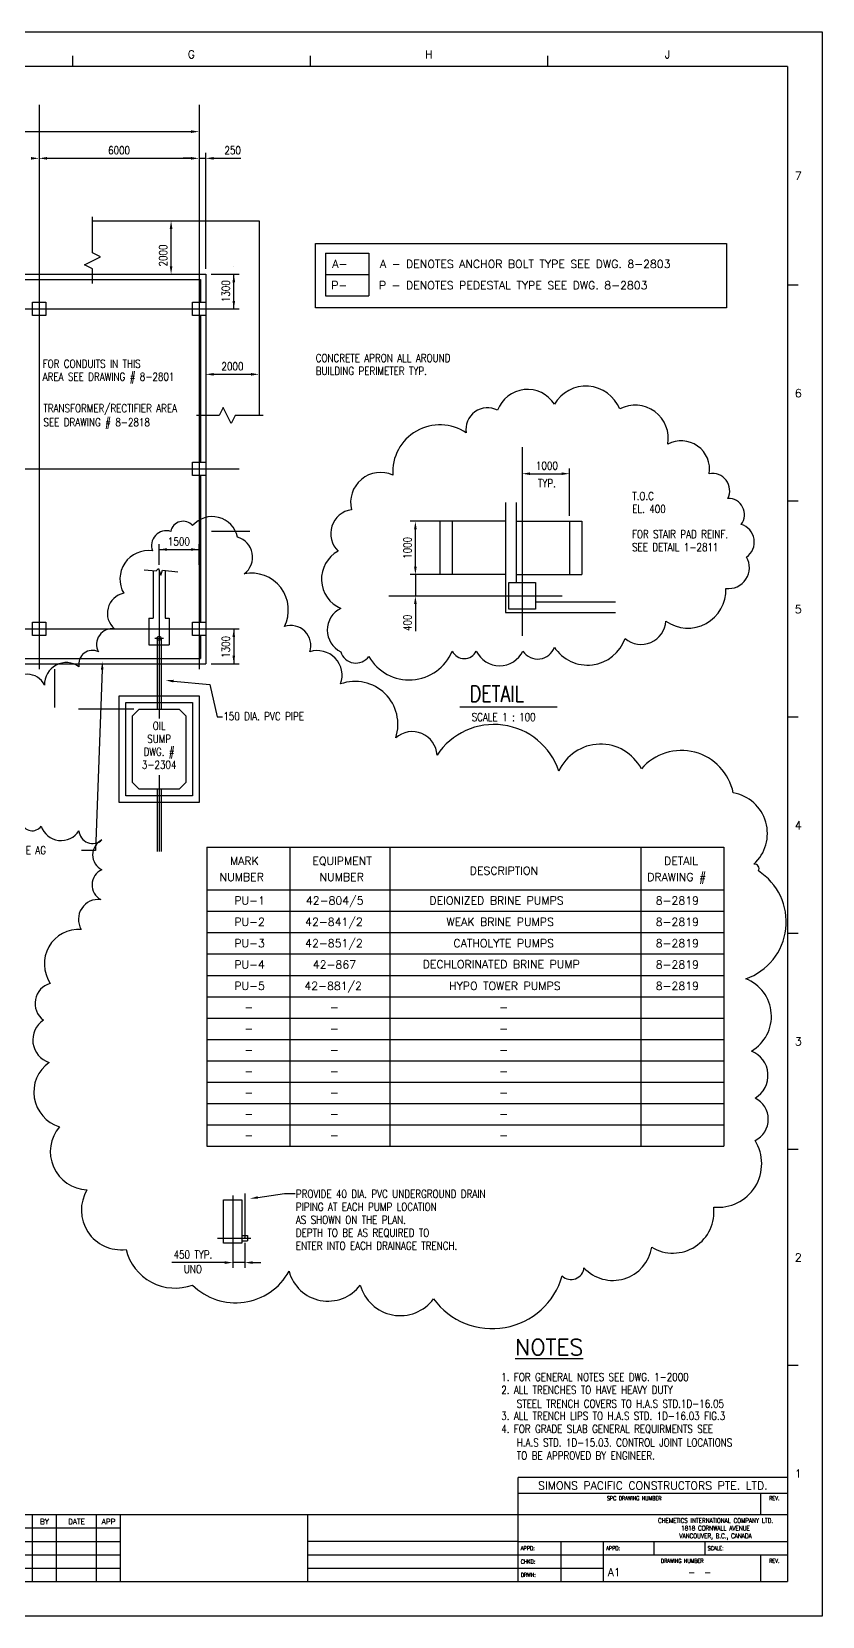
# Model space of a CAD drawing. Extents: x 0 to 84100, y 0 to 59400.
# Drawn here: x 54469 to 84100, y 0 to 59400 of the extents above; entities that cross this region are included whole.
import ezdxf
from ezdxf.enums import TextEntityAlignment as Align

# ---------------------------------------------------------------- set-up
doc = ezdxf.new("R2010")
doc.units = 0
doc.header["$LTSCALE"] = 2500
for name, pattern in [('CENTER2', [0]), ('HIDDEN', [0]), ('HIDDEN2', [0])]:
    doc.linetypes.add(name, pattern=pattern)
for name, color, linetype in [('BORDER', 7, 'CONTINUOUS'), ('CLINE', 7, 'CENTER2'), ('CONC', 2, 'CONTINUOUS'), ('CUTLINE', 7, 'CONTINUOUS'), ('DIM', 6, 'CONTINUOUS'), ('GRID', 7, 'CENTER2'), ('PVC', 3, 'HIDDEN2'), ('STREAMS', 7, 'CONTINUOUS'), ('TEXT', 7, 'CONTINUOUS'), ('TEXTL', 2, 'CONTINUOUS'), ('TEXTM', 1, 'CONTINUOUS')]:
    doc.layers.add(name, color=color, linetype=linetype)
doc.styles.get("Standard").update_dxf_attribs({"font": 'romans', "width": 0.8})

msp = doc.modelspace()

# ---------------------------------------------------------------- linework, layer by layer
at = {"layer": 'BORDER', "color": 0}
for p, q in [((56000, 58500), (56000, 58100)), ((64900, 58500), (64900, 58100)), ((73800, 58500), (73800, 58100)), ((82800, 58100), (2600, 58100)), ((82800, 58100), (82800, 1300)), ((83200, 49900), (82800, 49900)), ((83200, 41800), (82800, 41800)), ((83200, 33700), (82800, 33700)), ((83200, 25600), (82800, 25600)), ((83200, 17500), (82800, 17500)), ((83200, 9400), (82800, 9400)), ((72700, 1300), (72700, 5200)), ((82800, 5200), (72700, 5200)), ((82800, 4600), (72700, 4600)), ((81800, 3800), (81800, 4600)), ((82800, 3800), (2600, 3800)), ((54500, 1300), (54500, 3800)), ((55400, 1300), (55400, 3800)), ((56900, 1300), (56900, 3800)), ((57800, 1300), (57800, 3800)), ((64800, 3800), (64800, 1300)), ((57800, 3300), (2600, 3300)), ((2600, 2800), (57800, 2800)), ((72700, 2800), (64800, 2800)), ((72700, 2800), (82800, 2800)), ((74300, 2800), (74300, 1300)), ((75900, 2300), (75900, 2800)), ((77800, 2300), (77800, 2800)), ((79700, 2800), (79700, 2300)), ((2600, 2300), (57800, 2300)), ((2600, 1800), (57800, 1800)), ((64800, 2300), (75900, 2300)), ((64800, 1800), (75900, 1800)), ((75900, 2300), (82800, 2300)), ((75900, 1300), (75900, 2300)), ((81800, 1300), (81800, 2300)), ((2600, 1300), (82800, 1300))]:
    msp.add_line(p, q, dxfattribs=at)
at = {"layer": 'CLINE', "color": 0}
for p, q in [((58689, 39226), (59133, 39192)), ((59133, 39192), (59224, 39283)), ((59224, 39283), (59304, 39022)), ((59304, 39022), (59372, 39215)), ((59372, 39215), (59941, 39147))]:
    msp.add_line(p, q, dxfattribs=at)
at = {"layer": 'CONC', "color": 0}
for p, q in [((56743, 52310), (62993, 52310)), ((62993, 52310), (62993, 45010)), ((48643, 50310), (60993, 50310)), ((48843, 50110), (60793, 50110)), ((60793, 50110), (60793, 49260)), ((60993, 50310), (60993, 43260)), ((60793, 48760), (60793, 43260)), ((60793, 42760), (60793, 37260)), ((60993, 42760), (60993, 35710)), ((72229, 41750), (72229, 37630)), ((72629, 41750), (72629, 38750)), ((72230, 41050), (69770, 41050)), ((69770, 41050), (69770, 39050)), ((70230, 41050), (70230, 39050)), ((72629, 41050), (75089, 41050)), ((74629, 41050), (74629, 39050)), ((75089, 41050), (75089, 39050)), ((72230, 39050), (69770, 39050)), ((72629, 39050), (75089, 39050)), ((73349, 38030), (76349, 38030)), ((72229, 37630), (76349, 37630)), ((60793, 36760), (60793, 35910)), ((49053, 35910), (60793, 35910)), ((49053, 35710), (60993, 35710)), ((57743, 34510), (60743, 34510)), ((57743, 30510), (57743, 34510)), ((60743, 34510), (60743, 30510)), ((57993, 30760), (57993, 34260)), ((57993, 34260), (60493, 34260)), ((60493, 34260), (60493, 30760)), ((60743, 30510), (57743, 30510)), ((60493, 30760), (57993, 30760)), ((61030, 28827), (80413, 28827)), ((61030, 28827), (76576, 28827)), ((61030, 28827), (61030, 17627)), ((77302, 28827), (77302, 17627)), ((80413, 28827), (80413, 17627)), ((61030, 27227), (80413, 27227)), ((61030, 17627), (80413, 17627)), ((61661, 15613), (62347, 15613)), ((61661, 13987), (61661, 15613)), ((62347, 15613), (62347, 13987)), ((62347, 14277), (62554, 14277)), ((62347, 13987), (61661, 13987)), ((62347, 14077), (62554, 14077))]:
    msp.add_line(p, q, dxfattribs=at)
at = {"layer": 'CONC', "color": 0, "linetype": 'HIDDEN'}
for p, q in [((58243, 33760), (58493, 34010)), ((58493, 34010), (59993, 34010)), ((59993, 34010), (60243, 33760)), ((58243, 31260), (58243, 33760)), ((60243, 33760), (60243, 31260)), ((58493, 31010), (58243, 31260)), ((59993, 31010), (58493, 31010)), ((60243, 31260), (59993, 31010)), ((62554, 14277), (62554, 14077))]:
    msp.add_line(p, q, dxfattribs=at)
at = {"layer": 'CONC', "color": 0}
for points in [[(54493, 48760), (54493, 49260), (54993, 49260), (54993, 48760)], [(60493, 48760), (60493, 49260), (60993, 49260), (60993, 48760)], [(60493, 42760), (60493, 43260), (60993, 43260), (60993, 42760)], [(72349, 37750), (72349, 38750), (73349, 38750), (73349, 37750)], [(54493, 36760), (54493, 37260), (54993, 37260), (54993, 36760)], [(60493, 36760), (60493, 37260), (60993, 37260), (60993, 36760)]]:
    msp.add_lwpolyline(points, close=True, dxfattribs=at)
msp.add_circle((62454, 14177), 20, dxfattribs=at)
at = {"layer": 'CUTLINE', "color": 0}
msp.add_lwpolyline([(0, 0), (0, 59400), (84100, 59400), (84100, 0)], close=True, dxfattribs=at)
msp.add_lwpolyline([(0, 0), (0, 59400), (84100, 59400), (84100, 0)], close=True, dxfattribs=at)
at = {"layer": 'DIM', "color": 0}
for p, q in [((13043, 55653), (60443, 55653)), ((55043, 54653), (60443, 54653)), ((60443, 54653), (60143, 54653)), ((60743, 54653), (60993, 54653)), ((60993, 50510), (60993, 54853)), ((61293, 54653), (61593, 54653)), ((61593, 54653), (62310, 54653)), ((59692, 50610), (59692, 52010)), ((62043, 50610), (62043, 50610)), ((61193, 50310), (62243, 50310)), ((62043, 49010), (62043, 50310)), ((61293, 46556), (62693, 46556)), ((73149, 42831), (74329, 42831)), ((74629, 41250), (74629, 43031)), ((72029, 41050), (68649, 41050)), ((68849, 39350), (68849, 40750)), ((59243, 39421), (59243, 40190)), ((59243, 39990), (60743, 39990)), ((60743, 39421), (60743, 40190)), ((68849, 39350), (68849, 39650)), ((72029, 39050), (68649, 39050)), ((72029, 39050), (68649, 39050)), ((68849, 39050), (68849, 38250)), ((68849, 37950), (68849, 37650)), ((68849, 37650), (68849, 36933)), ((62043, 37010), (62043, 35710)), ((61193, 35710), (62243, 35710)), ((57110, 35486), (56860, 28703)), ((59782, 35057), (61140, 34929)), ((61140, 34929), (61416, 33722)), ((58293, 34010), (56229, 34010)), ((61416, 33722), (61623, 33722)), ((56860, 28703), (56336, 28703)), ((64141, 28827), (64141, 17627)), ((67897, 28827), (67897, 17627)), ((61030, 26427), (80413, 26427)), ((61030, 25627), (80413, 25627)), ((61030, 24827), (80413, 24827)), ((61030, 24027), (80413, 24027)), ((61030, 23227), (80413, 23227)), ((61030, 22427), (80413, 22427)), ((61030, 21627), (80413, 21627)), ((61030, 20827), (80413, 20827)), ((61030, 20027), (80413, 20027)), ((61030, 19227), (80413, 19227)), ((61030, 18427), (80413, 18427)), ((62946, 15700), (63940, 15845)), ((63940, 15845), (64343, 15845)), ((62004, 14407), (62004, 14260)), ((62004, 13977), (62004, 13059)), ((62454, 13997), (62454, 13059)), ((61404, 13259), (59716, 13259)), ((61704, 13259), (61404, 13259)), ((62454, 13259), (62004, 13259)), ((62754, 13259), (63054, 13259))]:
    msp.add_line(p, q, dxfattribs=at)
for points in [[(63061, 45657, 0, 100, 0), (63269, 45874, 0, 0, 0), (64513, 47168, 0, 0, 0), (64813, 47168, 0, 0, 0)], [(74506, 39711, 0, 100, 0), (74696, 39943, 0, 0, 0), (76377, 41995, 0, 0, 0), (76677, 41995, 0, 0, 0)], [(75144, 39744, 0, 100, 0), (75393, 39911, 0, 0, 0), (76368, 40564, 0, 0, 0), (76668, 40564, 0, 0, 0)]]:
    msp.add_lwpolyline(points, format="xyseb", dxfattribs=at)
for points in [[(60443, 55703), (60443, 55603), (60743, 55653)], [(54443, 54703), (54443, 54603), (54743, 54653)], [(55043, 54703), (55043, 54603), (54743, 54653)], [(60443, 54703), (60443, 54603), (60743, 54653)], [(60443, 54703), (60443, 54603), (60743, 54653)], [(61293, 54703), (61293, 54603), (60993, 54653)], [(59642, 52010), (59742, 52010), (59692, 52310)], [(59642, 50610), (59742, 50610), (59692, 50310)], [(61993, 50010), (62093, 50010), (62043, 50310)], [(61993, 49310), (62093, 49310), (62043, 49010)], [(61293, 46606), (61293, 46506), (60993, 46556)], [(62693, 46606), (62693, 46506), (62993, 46556)], [(73149, 42881), (73149, 42781), (72849, 42831)], [(74329, 42881), (74329, 42781), (74629, 42831)], [(68799, 40750), (68899, 40750), (68849, 41050)], [(59543, 40040), (59543, 39940), (59243, 39990)], [(60443, 40040), (60443, 39940), (60743, 39990)], [(68799, 39350), (68899, 39350), (68849, 39050)], [(68799, 39350), (68899, 39350), (68849, 39050)], [(68799, 37950), (68899, 37950), (68849, 38250)], [(61993, 36710), (62093, 36710), (62043, 37010)], [(57060, 35488), (57160, 35484), (57122, 35786)], [(61993, 36010), (62093, 36010), (62043, 35710)], [(61993, 35710), (62093, 35710), (62043, 35710)], [(59777, 35007), (59787, 35106), (59483, 35085)], [(62953, 15651), (62939, 15749), (62649, 15657)], [(61704, 13309), (61704, 13209), (62004, 13259)], [(62754, 13309), (62754, 13209), (62454, 13259)]]:
    msp.add_solid(points, dxfattribs=at)
at = {"layer": 'GRID', "color": 0}
for p, q in [((54743, 56653), (54743, 35510)), ((60743, 56653), (60743, 35510)), ((5100, 49010), (62243, 49010)), ((72849, 43831), (72849, 36750)), ((34196, 43010), (62243, 43010)), ((59243, 39221), (59243, 33655)), ((59018, 39201), (59018, 37410)), ((59468, 39203), (59468, 37410)), ((67849, 38250), (74349, 38250)), ((6302, 37010), (62243, 37010)), ((58863, 37410), (58863, 36410)), ((58863, 37410), (59018, 37410)), ((59468, 37410), (59623, 37410)), ((59623, 37410), (59623, 36410)), ((58863, 36410), (59623, 36410)), ((59085, 36660), (59406, 36660)), ((59243, 31525), (59243, 28666)), ((62004, 15778), (62004, 13707)), ((61435, 14177), (62677, 14177))]:
    msp.add_line(p, q, dxfattribs=at)
at = {"layer": 'PVC', "color": 0}
for p, q in [((59168, 36660), (59168, 34010)), ((59318, 36660), (59318, 34010)), ((59168, 31010), (59168, 28666)), ((59318, 31010), (59318, 28666))]:
    msp.add_line(p, q, dxfattribs=at)
at = {"layer": 'PVC', "color": 0, "linetype": 'HIDDEN'}
msp.add_line((62454, 15852), (62454, 14197), dxfattribs=at)
at = {"layer": 'PVC', "color": 0}
msp.add_circle((59243, 36660), 75, dxfattribs=at)
at = {"layer": 'TEXT', "color": 0}
for p, q in [((65477, 51098), (67101, 51098)), ((65477, 51098), (65477, 49498)), ((67101, 51098), (67101, 49498)), ((65477, 50298), (67101, 50298)), ((65477, 49498), (67101, 49498))]:
    msp.add_line(p, q, dxfattribs=at)
for points in [[(56743, 49960), (56743, 50510), (56743, 50510), (56443, 50660), (57043, 50960), (56743, 51110), (56743, 51110), (56743, 52460)], [(63143, 45010), (62093, 45010), (62093, 45010), (61943, 44710), (61643, 45310), (61493, 45010), (61493, 45010), (60643, 45010)]]:
    msp.add_lwpolyline(points, dxfattribs=at)
msp.add_lwpolyline([(65109, 51455), (80508, 51455), (80508, 49052), (65109, 49052)], close=True, dxfattribs=at)
for points in [[(72882, 36181, 0.625), (74057, 36331, 0.625), (76708, 36657, 0.625), (78234, 37307, 0.625), (80485, 38532, 0.625), (81260, 39707, 0.625), (81060, 40932, 0.625), (80560, 41907, 0.625), (79860, 42832, 0.625), (78309, 43932, 0.625), (76508, 45257, 0.625), (74057, 45432, 0.625), (71931, 45207, 0.625), (70756, 44357, 0.625), (68005, 42782, 0.625), (66454, 41482, 0.625), (65954, 39932, 0.625), (66054, 37782, 0.625), (66054, 36156, 0.625), (67104, 35981, 0.625), (70231, 36181, 0.625), (71131, 36181, 0.625)], [(54089, 29746, 0.625), (54821, 29617, 0.625), (56240, 29445, 0.625), (57101, 29101, 0.625), (57101, 27983, 0.625), (57058, 26865, 0.625), (56326, 25747, 0.625), (55165, 23726, 0.625), (54907, 22350, 0.625), (55122, 20759, 0.625), (55509, 18351, 0.625), (56541, 15986, 0.625), (58004, 13750, 0.446873), (60499, 12418, 0.499746), (64113, 12933, 0.625), (66780, 12417, 0.625), (69533, 11901, 0.625), (74351, 12761, 0.625), (75168, 13062, 0.625), (77706, 13836, 0.625), (80029, 15341, 0.625), (81578, 17835, 0.625), (81578, 19426, 0.625), (81449, 21189, 0.625), (81234, 23898, 0.625), (81707, 27940, 0.625), (81535, 28198, 0.625), (80761, 30865, 0.625), (77319, 31768, 0.625), (74222, 31682, 0.625), (69662, 32284, 0.625), (68113, 32929, 0.625), (66048, 34950, 0.625), (64887, 36154, 0.625), (63940, 37100, 0.625), (62435, 39078, 0.625), (62177, 40454, 0.625), (60499, 40884, 0.625), (59682, 40669, 0.625), (58993, 39938, 0.625), (57918, 38347, 0.625), (57574, 37014, 0.625), (56972, 36154, 0.625), (56240, 35595, 0.625), (54950, 34907, 0.625), (53659, 34907, 0.625)], [(71131, 36181, 0.625), (72882, 36181, 0.625)], [(82220, 10044, 0.625)]]:
    msp.add_lwpolyline(points, format="xyb", dxfattribs=at)
at = {"layer": 'TEXTM', "color": 0}
for points in [[(62646, 40659), (61202, 40659)], [(55336, 34066), (55336, 35510)], [(70521, 34093), (74162, 34093)]]:
    msp.add_lwpolyline(points, dxfattribs=at)

# ---------------------------------------------------------------- texts
at = {"layer": 'BORDER', "color": 0}
for s, height, p in [('G', 300, (60450, 58400)), ('H', 300, (69350, 58400)), ('J', 300, (78300, 58400)), ('7', 300, (83200, 53850)), ('6', 300, (83200, 45700)), ('5', 300, (83200, 37600)), ('4', 300, (83200, 29500)), ('3', 300, (83200, 21400)), ('2', 300, (83200, 13300)), ('1', 300, (83200, 5200)), ('BY', 200, (54950, 3450)), ('DATE', 200, (56150, 3450)), ('APP', 200, (57350, 3450)), ('A1', 300, (76300, 1500))]:
    msp.add_text(s, height=height, dxfattribs=at).set_placement(p, align=Align.CENTER)
for s, height, width, p in [('SPC DRAWING NUMBER', 150, 0.8, (77050, 4350)), ('REV.', 150, 0.8, (82300, 4350)), ('CHEMETICS INTERNATIONAL COMPANY LTD.', 175, 0.75, (80100, 3500)), ('VANCOUVER, B.C., CANADA', 175, 0.75, (80100, 2925)), ('1818 CORNWALL AVENUE', 175, 0.75, (80100, 3217)), ('DRAWING NUMBER', 150, 0.8, (78850, 2000)), ('REV.', 150, 0.8, (82300, 2000)), ('-', 300, 0.8, (79200, 1500)), ('-', 300, 0.8, (79800, 1500))]:
    msp.add_text(s, height=height, dxfattribs=dict(at, width=width)).set_placement(p, align=Align.CENTER)
at = {"layer": 'BORDER', "color": 0, "width": 0.8}
for s, p in [('APPD:', (72800, 2475)), ('APPD:', (76000, 2475)), ('SCALE:', (79800, 2475)), ('CHKD:', (72800, 1975)), ('DRWN:', (72800, 1475))]:
    msp.add_text(s, height=150, dxfattribs=at).set_placement(p)
at = {"layer": 'DIM', "color": 0, "width": 0.8}
for s, p in [('6000', (57743, 54953)), ('250', (62002, 54953)), ('2000', (61993, 46856)), ('1500', (59987, 40290)), ('450 TYP.', (60510, 13559))]:
    msp.add_text(s, height=300, dxfattribs=at).set_placement(p, align=Align.MIDDLE_CENTER)
for s, p in [('2000', (59392, 51010)), ('1000', (68549, 40050)), ('400', (68549, 37241))]:
    msp.add_text(s, height=300, rotation=90, dxfattribs=at).set_placement(p, align=Align.MIDDLE_CENTER)
for p in [(61743, 49673), (61743, 36339)]:
    msp.add_text('1300', height=300, rotation=90, dxfattribs=at).set_placement(p, align=Align.MIDDLE)
for s, p in [('1000', (73779, 43131)), ('TYP.', (73779, 42471)), ('UNO', (60510, 13015))]:
    msp.add_text(s, height=300, dxfattribs=at).set_placement(p, align=Align.MIDDLE)
for s, p in [('OIL', (59245, 33229)), ('SUMP', (59245, 32743)), ('DWG. #', (59245, 32257)), ('3-2304', (59245, 31771))]:
    msp.add_text(s, height=300, dxfattribs=at).set_placement(p, align=Align.CENTER)
at = {"layer": 'STREAMS', "color": 0}
msp.add_text('SIMONS PACIFIC CONSTRUCTORS PTE. LTD.', height=300, dxfattribs=at).set_placement((77750, 4750), align=Align.CENTER)
at = {"layer": 'TEXT', "color": 0}
for s, p in [('A-', (65735, 50543)), ('A - DENOTES ANCHOR BOLT TYPE SEE DWG. 8-2803', (67522, 50543)), ('P-', (65695, 49743)), ('P - DENOTES PEDESTAL TYPE SEE DWG. 8-2803', (67481, 49743)), ('MARK', (61900, 28165)), ('EQUIPMENT', (64991, 28165)), ('DESCRIPTION', (70888, 27799)), ('DRAWING #', (77537, 27562)), ('DETAIL', (78171, 28165)), ('NUMBER', (61512, 27562)), ('NUMBER', (65259, 27562)), ('PU-1', (62062, 26680)), ('42-804/5', (64746, 26680)), ('DEIONIZED BRINE PUMPS', (69377, 26680)), ('8-2819', (77857, 26680)), ('PU-2', (62062, 25880)), ('42-841/2', (64717, 25880)), ('WEAK BRINE PUMPS', (70014, 25880)), ('8-2819', (77857, 25880)), ('PU-3', (62062, 25080)), ('42-851/2', (64717, 25080)), ('CATHOLYTE PUMPS', (70277, 25080)), ('8-2819', (77857, 25080)), ('PU-4', (62062, 24280)), ('42-867', (65006, 24280)), ('DECHLORINATED BRINE PUMP', (69121, 24293)), ('8-2819', (77857, 24280)), ('PU-5', (62062, 23480)), ('42-881/2', (64688, 23480)), ('HYPO TOWER PUMPS', (70112, 23480)), ('8-2819', (77857, 23480)), ('-', (62438, 22680)), ('-', (65641, 22680)), ('-', (71991, 22680)), ('-', (62438, 21880)), ('-', (65641, 21880)), ('-', (71991, 21880)), ('-', (62438, 21080)), ('-', (65641, 21080)), ('-', (71991, 21080)), ('-', (62438, 20280)), ('-', (65641, 20280)), ('-', (71991, 20280)), ('-', (62438, 19480)), ('-', (65641, 19480)), ('-', (71991, 19480)), ('-', (62438, 18680)), ('-', (65641, 18680)), ('-', (71991, 18680)), ('-', (62438, 17880)), ('-', (65641, 17880)), ('-', (71991, 17880))]:
    msp.add_text(s, height=300, dxfattribs=at).set_placement(p)
at = {"layer": 'TEXT', "color": 0, "width": 0.8}
for s, p in [('FOR CONDUITS IN THIS', (54880, 46804)), ('CONCRETE APRON ALL AROUND', (65113, 47018)), ('AREA SEE DRAWING # 8-2801', (54880, 46318)), ('BUILDING PERIMETER TYP.', (65113, 46533)), ('TRANSFORMER/RECTIFIER AREA', (54909, 45134)), ('SEE DRAWING # 8-2818', (54909, 44610)), ('T.O.C', (76977, 41845)), ('EL. 400', (76977, 41359)), ('FOR STAIR PAD REINF.', (76968, 40414)), ('SEE DETAIL 1-2811', (76968, 39928)), ('150 DIA. PVC PIPE', (61651, 33588)), ('SCALE 1 : 100', (70959, 33558)), ('CHAIN LINK FENCE EAST OF LINE AG', (49122, 28568)), ('PROVIDE 40 DIA. PVC UNDERGROUND DRAIN', (64370, 15684)), ('PIPING AT EACH PUMP LOCATION', (64370, 15198)), ('AS SHOWN ON THE PLAN.', (64370, 14712)), ('DEPTH TO BE AS REQUIRED TO', (64370, 14226)), ('ENTER INTO EACH DRAINAGE TRENCH.', (64370, 13741)), ('1. FOR GENERAL NOTES SEE DWG. 1-2000', (72067, 8819)), ('2. ALL TRENCHES TO HAVE HEAVY DUTY', (72067, 8334)), ('STEEL TRENCH COVERS TO H.A.S STD.1D-16.05', (72650, 7818)), ('3. ALL TRENCH LIPS TO H.A.S STD. 1D-16.03 FIG.3', (72067, 7362)), ('4. FOR GRADE SLAB GENERAL REQUIRMENTS SEE', (72067, 6876)), ('H.A.S STD. 1D-15.03. CONTROL JOINT LOCATIONS', (72650, 6361)), ('TO BE APPROVED BY ENGINEER.', (72650, 5875))]:
    msp.add_text(s, height=300, dxfattribs=at).set_placement(p)
at = {"layer": 'TEXTL', "color": 0, "width": 0.8}
msp.add_text('DETAIL', height=600, dxfattribs=at).set_placement((70888, 34284))
at = {"layer": 'TEXTL', "color": 0}
msp.add_text('%%UNOTES', height=600, dxfattribs=at).set_placement((72591, 9790))

doc.saveas('drawing.dxf')
